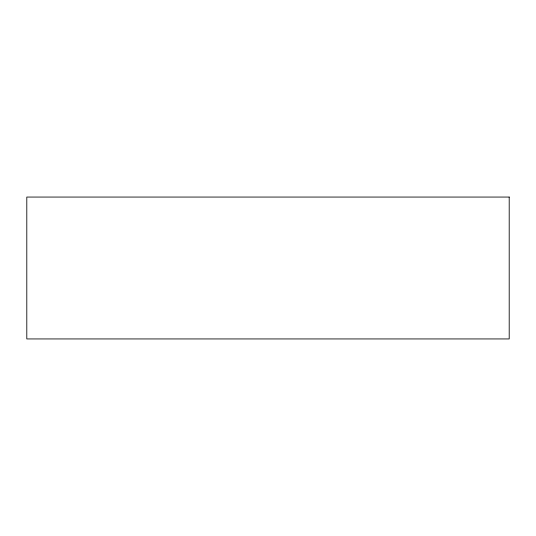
<?xml version="1.0" encoding="UTF-8"?>
<svg xmlns="http://www.w3.org/2000/svg" width="536" height="536" viewBox="0 0 536 536"><rect width="100%" height="100%" fill="white"/><g stroke="black" fill="none" stroke-linecap="round" stroke-linejoin="round"><path stroke-width="0.8" d="M509.2 197.06L26.8 197.06L26.8 338.94L509.2 338.94L509.2 197.06"/></g></svg>
